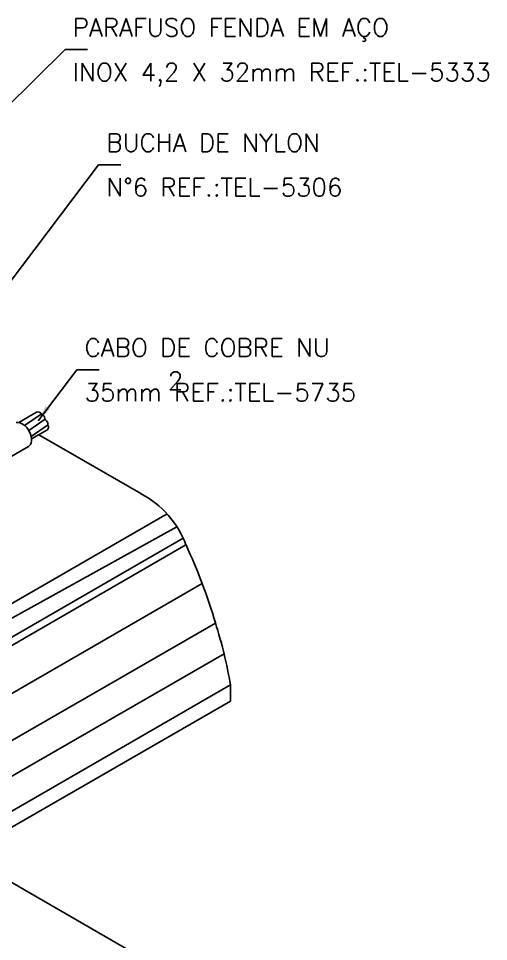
# Model space of a CAD drawing. Header units: millimetres. Extents: x -6476.3 to -6460.6, y -4783.2 to -4766.7.
# Drawn here: x -6465.78 to -6460.55, y -4776.94 to -4766.68 of the extents above; entities that cross this region are included whole.
import ezdxf

# ---------------------------------------------------------------- set-up
doc = ezdxf.new("R2010")
doc.units = ezdxf.units.MM
doc.header["$LTSCALE"] = 10
doc.layers.add('Termotécnica', color=7, linetype='Continuous')
doc.styles.add('r80', font='romans.shx')

msp = doc.modelspace()

# ---------------------------------------------------------------- linework, layer by layer
at = {"layer": 'Termotécnica', "color": 2}
for p, q in [((-6465.928, -4767.687), (-6465.259, -4767.023)), ((-6465.259, -4767.023), (-6465.009, -4767.023)), ((-6466.126, -4769.943), (-6464.887, -4768.304)), ((-6464.887, -4768.304), (-6464.637, -4768.304)), ((-6465.557, -4771.152), (-6465.128, -4770.584)), ((-6465.128, -4770.584), (-6464.878, -4770.584)), ((-6465.772, -4771.17), (-6465.576, -4771.057)), ((-6465.631, -4771.353), (-6465.461, -4771.255)), ((-6466.08, -4771.677), (-6465.665, -4771.438)), ((-6463.963, -4777.379), (-6466.385, -4775.981))]:
    msp.add_line(p, q, dxfattribs=at)
at = {"layer": 'Termotécnica', "color": 1}
for p, q in [((-6465.526, -4771.078), (-6465.708, -4771.203)), ((-6465.491, -4771.14), (-6465.663, -4771.259)), ((-6465.455, -4771.202), (-6465.635, -4771.326)), ((-6468.472, -4774.698), (-6464.124, -4772.188)), ((-6468.416, -4774.765), (-6464.016, -4772.33)), ((-6468.293, -4774.968), (-6463.946, -4772.459)), ((-6468.262, -4775.043), (-6463.915, -4772.533)), ((-6468.082, -4775.471), (-6463.735, -4772.961)), ((-6467.934, -4775.91), (-6463.587, -4773.401)), ((-6467.839, -4776.253), (-6463.492, -4773.743)), ((-6467.767, -4776.6), (-6463.419, -4774.09))]:
    msp.add_line(p, q, dxfattribs=at)
at = {"layer": 'Termotécnica', "color": 3}
for p, q in [((-6465.176, -4771.524), (-6465.551, -4771.307)), ((-6464.418, -4771.961), (-6465.176, -4771.524)), ((-6463.419, -4774.269), (-6463.419, -4774.09)), ((-6467.767, -4776.779), (-6463.419, -4774.269))]:
    msp.add_line(p, q, dxfattribs=at)
for centre, radius, start, end in [((-6464.913, -4772.904), 1.065, 20.3837, 62.3315), ((-6469.724, -4775.223), 6.402, 16.54, 24.8437), ((-6468.636, -4774.993), 5.294, 9.8206, 17.5108)]:
    msp.add_arc(centre, radius, start, end, dxfattribs=at)
at = {"layer": 'Termotécnica', "color": 2}
for centre, major_axis, ratio, start_param, end_param in [((-6465.553, -4771.094), (-0.0229, 0.0367), 0.840361, 4.66795, 6.283185), ((-6465.74, -4771.308), (-0.075, 0.13), 0.613222, 3.119686, 6.12017), ((-6465.508, -4771.109), (-0.0181, 0.0313), 0.509483, 3.143946, 6.283185), ((-6465.473, -4771.171), (-0.0181, 0.0313), 0.509483, 3.141593, 6.283185), ((-6465.481, -4771.219), (-0.02, 0.0361), 0.886479, 3.141593, 4.783167)]:
    msp.add_ellipse(centre, major_axis=major_axis, ratio=ratio, start_param=start_param, end_param=end_param, dxfattribs=at)
msp.add_solid([(-6465.475, -4770.989), (-6465.427, -4771.024), (-6465.557, -4771.152)], dxfattribs=at)

# ---------------------------------------------------------------- texts
at = {"layer": 'Termotécnica', "color": 2, "style": 'r80'}
for s, p in [('PARAFUSO FENDA EM AÇO', (-6465.172, -4766.876)), ('INOX 4,2 X 32mm REF.:TEL-5333', (-6465.172, -4767.373)), ('BUCHA DE NYLON', (-6464.799, -4768.158)), ('N%%D6 REF.:TEL-5306', (-6464.799, -4768.654)), ('CABO DE COBRE NU ', (-6465.041, -4770.438)), ('2', (-6464.117, -4770.807)), ('35mm REF.:TEL-5735', (-6465.041, -4770.935))]:
    msp.add_text(s, height=0.2, dxfattribs=at).set_placement(p)

doc.saveas('drawing.dxf')
